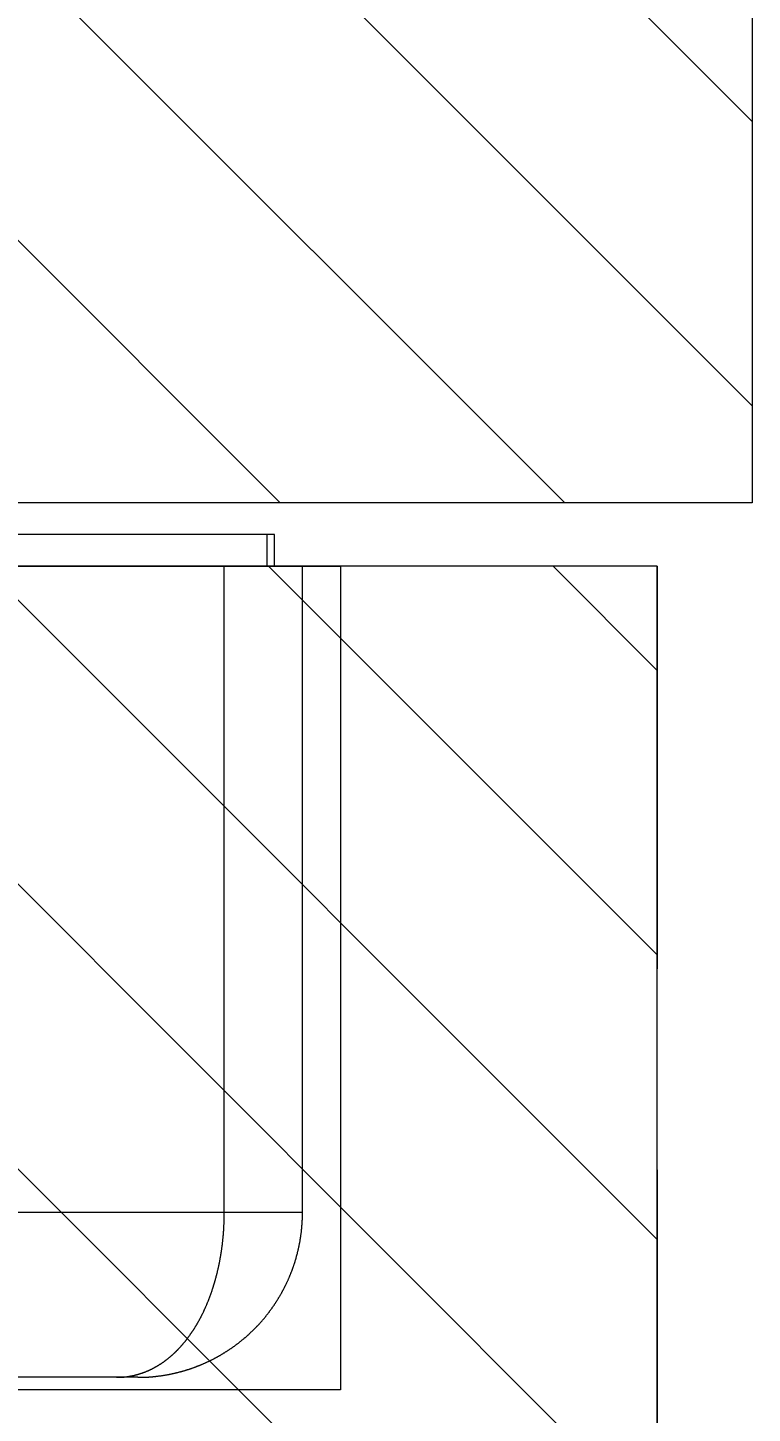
# Model space of a CAD drawing. Header units: millimetres. Extents: x 5622 to 8918, y 2044 to 6634.
# Drawn here: x 7433.91 to 7445.35, y 2897.48 to 2919.35 of the extents above; entities that cross this region are included whole.
import ezdxf

# ---------------------------------------------------------------- set-up
doc = ezdxf.new("R2010")
doc.units = ezdxf.units.MM
doc.linetypes.add('BEARBEITUNGEN', pattern=[0])
doc.linetypes.add('NASCOSTA', pattern=[9.525, 6.35, -3.175])
doc.layers.add('DS_ST_quote 1_50', color=7, linetype='Continuous')
for name, color, linetype, lineweight in [('F_ARREDI', 7, 'Continuous', 5), ('F_FERRAMENTA', 253, 'Continuous', 5), ('F_Guide', 1, 'Continuous', 9), ('F_MULTI laminato CERA', 124, 'Continuous', 5), ('F_MULTI laminato CERA_retino', 7, 'Continuous', 5), ('F_MULTI laminato OPACO_retino', 1, 'Continuous', 5), ('F_Proiezioni', 253, 'NASCOSTA', 9)]:
    doc.layers.add(name, color=color, linetype=linetype, lineweight=lineweight)
doc.styles.add('ARIAL', font='arial.ttf')
doc.dimstyles.new('ISO-100', dxfattribs={"dimtxt": 100, "dimasz": 5, "dimexe": 0.25, "dimexo": 6, "dimgap": 6, "dimtad": 1, "dimtxsty": 'ARIAL', "dimblk": 'ARCHTICK', "dimcen": 2.5, "dimdle": 15, "dimse1": 1, "dimse2": 1, "dimclrd": 256, "dimclre": 256, "dimclrt": 256, "dimadec": 0, "dimazin": 0, "dimtfac": 1, "dimtmove": 0, "dimatfit": 3, "dimldrblk": 'ARCHTICK', "dimfxl": 1, "dimlwd": -1, "dimlwe": -1, "dimarcsym": 0})

# ---------------------------------------------------------------- blocks, each defined once
blk = doc.blocks.new('CERNIERA_batttuta_pianta')
at = {"layer": 'F_FERRAMENTA'}
for p, q in [((813188.851, 528413.463), (813203.311, 528413.463)), ((813188.851, 528412.963), (813188.851, 528413.463)), ((813188.968, 528412.963), (813188.968, 528413.463)), ((813188.411, 528412.963), (813225.311, 528412.963)), ((813188.411, 528402.763), (813188.411, 528412.963)), ((813189.645, 528402.763), (813189.645, 528412.963)), ((813188.411, 528402.755), (813188.411, 528402.763)), ((813188.411, 528402.763), (813193.857, 528402.763)), ((813188.411, 528402.747), (813188.411, 528402.755)), ((813188.411, 528402.739), (813188.411, 528402.747)), ((813188.411, 528402.731), (813188.411, 528402.739)), ((813188.411, 528402.723), (813188.411, 528402.731)), ((813188.411, 528402.715), (813188.411, 528402.723)), ((813188.412, 528402.707), (813188.411, 528402.715)), ((813188.412, 528402.699), (813188.412, 528402.707)), ((813188.412, 528402.691), (813188.412, 528402.699)), ((813188.412, 528402.683), (813188.412, 528402.691)), ((813188.412, 528402.675), (813188.412, 528402.683)), ((813188.413, 528402.667), (813188.412, 528402.675)), ((813188.413, 528402.659), (813188.413, 528402.667)), ((813188.413, 528402.651), (813188.413, 528402.659)), ((813188.414, 528402.643), (813188.413, 528402.651)), ((813188.414, 528402.635), (813188.414, 528402.643)), ((813188.414, 528402.627), (813188.414, 528402.635)), ((813188.415, 528402.619), (813188.414, 528402.627)), ((813188.415, 528402.611), (813188.415, 528402.619)), ((813188.416, 528402.603), (813188.415, 528402.611)), ((813188.416, 528402.595), (813188.416, 528402.603)), ((813188.417, 528402.587), (813188.416, 528402.595)), ((813189.645, 528402.754), (813189.645, 528402.763)), ((813189.645, 528402.745), (813189.645, 528402.754)), ((813189.645, 528402.736), (813189.645, 528402.745)), ((813189.646, 528402.728), (813189.645, 528402.736)), ((813189.646, 528402.719), (813189.646, 528402.728)), ((813189.646, 528402.71), (813189.646, 528402.719)), ((813189.646, 528402.702), (813189.646, 528402.71)), ((813189.646, 528402.693), (813189.646, 528402.702)), ((813189.646, 528402.684), (813189.646, 528402.693)), ((813189.646, 528402.675), (813189.646, 528402.684)), ((813189.646, 528402.667), (813189.646, 528402.675)), ((813189.647, 528402.658), (813189.646, 528402.667)), ((813189.647, 528402.649), (813189.647, 528402.658)), ((813189.647, 528402.641), (813189.647, 528402.649)), ((813189.647, 528402.632), (813189.647, 528402.641)), ((813189.648, 528402.623), (813189.647, 528402.632)), ((813189.648, 528402.615), (813189.648, 528402.623)), ((813189.648, 528402.606), (813189.648, 528402.615)), ((813189.649, 528402.597), (813189.648, 528402.606)), ((813189.649, 528402.589), (813189.649, 528402.597)), ((813188.417, 528402.579), (813188.417, 528402.587)), ((813188.418, 528402.571), (813188.417, 528402.579)), ((813188.419, 528402.563), (813188.418, 528402.571)), ((813188.419, 528402.555), (813188.419, 528402.563)), ((813188.42, 528402.548), (813188.419, 528402.555)), ((813188.421, 528402.54), (813188.42, 528402.548)), ((813188.421, 528402.532), (813188.421, 528402.54)), ((813188.422, 528402.524), (813188.421, 528402.532)), ((813188.423, 528402.516), (813188.422, 528402.524)), ((813188.423, 528402.508), (813188.423, 528402.516)), ((813188.424, 528402.5), (813188.423, 528402.508)), ((813188.425, 528402.492), (813188.424, 528402.5)), ((813188.426, 528402.484), (813188.425, 528402.492)), ((813188.427, 528402.476), (813188.426, 528402.484)), ((813188.428, 528402.468), (813188.427, 528402.476)), ((813188.429, 528402.46), (813188.428, 528402.468)), ((813188.429, 528402.453), (813188.429, 528402.46)), ((813188.43, 528402.445), (813188.429, 528402.453)), ((813188.431, 528402.437), (813188.43, 528402.445)), ((813188.432, 528402.429), (813188.431, 528402.437)), ((813188.433, 528402.421), (813188.432, 528402.429)), ((813188.435, 528402.413), (813188.433, 528402.421)), ((813188.436, 528402.405), (813188.435, 528402.413)), ((813188.437, 528402.397), (813188.436, 528402.405)), ((813188.438, 528402.389), (813188.437, 528402.397)), ((813188.439, 528402.382), (813188.438, 528402.389)), ((813188.44, 528402.374), (813188.439, 528402.382)), ((813188.441, 528402.366), (813188.44, 528402.374)), ((813189.649, 528402.58), (813189.649, 528402.589)), ((813189.65, 528402.571), (813189.649, 528402.58)), ((813189.65, 528402.563), (813189.65, 528402.571)), ((813189.651, 528402.554), (813189.65, 528402.563)), ((813189.651, 528402.545), (813189.651, 528402.554)), ((813189.651, 528402.537), (813189.651, 528402.545)), ((813189.652, 528402.528), (813189.651, 528402.537)), ((813189.652, 528402.52), (813189.652, 528402.528)), ((813189.653, 528402.511), (813189.652, 528402.52)), ((813189.653, 528402.502), (813189.653, 528402.511)), ((813189.654, 528402.494), (813189.653, 528402.502)), ((813189.655, 528402.485), (813189.654, 528402.494)), ((813189.655, 528402.477), (813189.655, 528402.485)), ((813189.656, 528402.468), (813189.655, 528402.477)), ((813189.656, 528402.459), (813189.656, 528402.468)), ((813189.657, 528402.451), (813189.656, 528402.459)), ((813189.658, 528402.442), (813189.657, 528402.451)), ((813189.658, 528402.434), (813189.658, 528402.442)), ((813189.659, 528402.425), (813189.658, 528402.434)), ((813189.66, 528402.417), (813189.659, 528402.425)), ((813189.66, 528402.408), (813189.66, 528402.417)), ((813189.661, 528402.399), (813189.66, 528402.408)), ((813189.662, 528402.391), (813189.661, 528402.399)), ((813189.663, 528402.382), (813189.662, 528402.391)), ((813189.663, 528402.374), (813189.663, 528402.382)), ((813189.664, 528402.365), (813189.663, 528402.374)), ((813188.443, 528402.358), (813188.441, 528402.366)), ((813188.444, 528402.35), (813188.443, 528402.358)), ((813188.445, 528402.342), (813188.444, 528402.35)), ((813188.446, 528402.335), (813188.445, 528402.342)), ((813188.448, 528402.327), (813188.446, 528402.335)), ((813188.449, 528402.319), (813188.448, 528402.327)), ((813188.45, 528402.311), (813188.449, 528402.319)), ((813188.452, 528402.303), (813188.45, 528402.311)), ((813188.453, 528402.295), (813188.452, 528402.303)), ((813188.455, 528402.288), (813188.453, 528402.295)), ((813188.456, 528402.28), (813188.455, 528402.288)), ((813188.458, 528402.272), (813188.456, 528402.28)), ((813188.459, 528402.264), (813188.458, 528402.272)), ((813188.461, 528402.256), (813188.459, 528402.264)), ((813188.462, 528402.249), (813188.461, 528402.256)), ((813188.464, 528402.241), (813188.462, 528402.249)), ((813188.465, 528402.233), (813188.464, 528402.241)), ((813188.467, 528402.225), (813188.465, 528402.233)), ((813188.469, 528402.217), (813188.467, 528402.225)), ((813188.47, 528402.21), (813188.469, 528402.217)), ((813188.472, 528402.202), (813188.47, 528402.21)), ((813188.474, 528402.194), (813188.472, 528402.202)), ((813188.476, 528402.186), (813188.474, 528402.194)), ((813188.477, 528402.179), (813188.476, 528402.186)), ((813188.479, 528402.171), (813188.477, 528402.179)), ((813188.481, 528402.163), (813188.479, 528402.171)), ((813188.483, 528402.155), (813188.481, 528402.163)), ((813188.485, 528402.148), (813188.483, 528402.155)), ((813189.665, 528402.357), (813189.664, 528402.365)), ((813189.666, 528402.348), (813189.665, 528402.357)), ((813189.667, 528402.34), (813189.666, 528402.348)), ((813189.668, 528402.331), (813189.667, 528402.34)), ((813189.669, 528402.323), (813189.668, 528402.331)), ((813189.669, 528402.314), (813189.669, 528402.323)), ((813189.67, 528402.306), (813189.669, 528402.314)), ((813189.671, 528402.297), (813189.67, 528402.306)), ((813189.672, 528402.289), (813189.671, 528402.297)), ((813189.673, 528402.28), (813189.672, 528402.289)), ((813189.674, 528402.272), (813189.673, 528402.28)), ((813189.675, 528402.264), (813189.674, 528402.272)), ((813189.676, 528402.255), (813189.675, 528402.264)), ((813189.677, 528402.247), (813189.676, 528402.255)), ((813189.678, 528402.238), (813189.677, 528402.247)), ((813189.68, 528402.23), (813189.678, 528402.238)), ((813189.681, 528402.221), (813189.68, 528402.23)), ((813189.682, 528402.213), (813189.681, 528402.221)), ((813189.683, 528402.205), (813189.682, 528402.213)), ((813189.684, 528402.196), (813189.683, 528402.205)), ((813189.685, 528402.188), (813189.684, 528402.196)), ((813189.686, 528402.18), (813189.685, 528402.188)), ((813189.688, 528402.171), (813189.686, 528402.18)), ((813189.689, 528402.163), (813189.688, 528402.171)), ((813189.69, 528402.154), (813189.689, 528402.163)), ((813189.691, 528402.146), (813189.69, 528402.154)), ((813188.487, 528402.14), (813188.485, 528402.148)), ((813188.488, 528402.132), (813188.487, 528402.14)), ((813188.49, 528402.125), (813188.488, 528402.132)), ((813188.492, 528402.117), (813188.49, 528402.125)), ((813188.494, 528402.109), (813188.492, 528402.117)), ((813188.496, 528402.102), (813188.494, 528402.109)), ((813188.498, 528402.094), (813188.496, 528402.102)), ((813188.5, 528402.086), (813188.498, 528402.094)), ((813188.503, 528402.078), (813188.5, 528402.086)), ((813188.505, 528402.071), (813188.503, 528402.078)), ((813188.507, 528402.063), (813188.505, 528402.071)), ((813188.509, 528402.056), (813188.507, 528402.063)), ((813188.511, 528402.048), (813188.509, 528402.056)), ((813188.513, 528402.04), (813188.511, 528402.048)), ((813188.516, 528402.033), (813188.513, 528402.04)), ((813188.518, 528402.025), (813188.516, 528402.033)), ((813188.52, 528402.017), (813188.518, 528402.025)), ((813188.522, 528402.01), (813188.52, 528402.017)), ((813188.525, 528402.002), (813188.522, 528402.01)), ((813188.527, 528401.995), (813188.525, 528402.002)), ((813188.529, 528401.987), (813188.527, 528401.995)), ((813188.532, 528401.979), (813188.529, 528401.987)), ((813188.534, 528401.972), (813188.532, 528401.979)), ((813188.537, 528401.964), (813188.534, 528401.972)), ((813188.539, 528401.957), (813188.537, 528401.964)), ((813188.541, 528401.949), (813188.539, 528401.957)), ((813188.544, 528401.941), (813188.541, 528401.949)), ((813188.547, 528401.934), (813188.544, 528401.941)), ((813189.693, 528402.138), (813189.691, 528402.146)), ((813189.694, 528402.129), (813189.693, 528402.138)), ((813189.695, 528402.121), (813189.694, 528402.129)), ((813189.697, 528402.113), (813189.695, 528402.121)), ((813189.698, 528402.104), (813189.697, 528402.113)), ((813189.699, 528402.096), (813189.698, 528402.104)), ((813189.701, 528402.088), (813189.699, 528402.096)), ((813189.702, 528402.08), (813189.701, 528402.088)), ((813189.703, 528402.071), (813189.702, 528402.08)), ((813189.705, 528402.063), (813189.703, 528402.071)), ((813189.706, 528402.055), (813189.705, 528402.063)), ((813189.708, 528402.047), (813189.706, 528402.055)), ((813189.709, 528402.038), (813189.708, 528402.047)), ((813189.711, 528402.03), (813189.709, 528402.038)), ((813189.712, 528402.022), (813189.711, 528402.03)), ((813189.714, 528402.014), (813189.712, 528402.022)), ((813189.715, 528402.006), (813189.714, 528402.014)), ((813189.717, 528401.997), (813189.715, 528402.006)), ((813189.718, 528401.989), (813189.717, 528401.997)), ((813189.72, 528401.981), (813189.718, 528401.989)), ((813189.722, 528401.973), (813189.72, 528401.981)), ((813189.723, 528401.965), (813189.722, 528401.973)), ((813189.725, 528401.957), (813189.723, 528401.965)), ((813189.727, 528401.948), (813189.725, 528401.957)), ((813189.728, 528401.94), (813189.727, 528401.948)), ((813189.73, 528401.932), (813189.728, 528401.94)), ((813188.549, 528401.926), (813188.547, 528401.934)), ((813188.552, 528401.919), (813188.549, 528401.926)), ((813188.554, 528401.911), (813188.552, 528401.919)), ((813188.557, 528401.904), (813188.554, 528401.911)), ((813188.559, 528401.896), (813188.557, 528401.904)), ((813188.562, 528401.889), (813188.559, 528401.896)), ((813188.565, 528401.881), (813188.562, 528401.889)), ((813188.568, 528401.874), (813188.565, 528401.881)), ((813188.57, 528401.866), (813188.568, 528401.874)), ((813188.573, 528401.859), (813188.57, 528401.866)), ((813188.576, 528401.851), (813188.573, 528401.859)), ((813188.579, 528401.844), (813188.576, 528401.851)), ((813188.581, 528401.836), (813188.579, 528401.844)), ((813188.584, 528401.829), (813188.581, 528401.836)), ((813188.587, 528401.822), (813188.584, 528401.829)), ((813188.59, 528401.814), (813188.587, 528401.822)), ((813188.593, 528401.807), (813188.59, 528401.814)), ((813188.596, 528401.799), (813188.593, 528401.807)), ((813188.599, 528401.792), (813188.596, 528401.799)), ((813188.602, 528401.785), (813188.599, 528401.792)), ((813188.605, 528401.777), (813188.602, 528401.785)), ((813188.608, 528401.77), (813188.605, 528401.777)), ((813188.611, 528401.762), (813188.608, 528401.77)), ((813188.614, 528401.755), (813188.611, 528401.762)), ((813188.617, 528401.748), (813188.614, 528401.755)), ((813188.62, 528401.74), (813188.617, 528401.748)), ((813188.623, 528401.733), (813188.62, 528401.74)), ((813188.627, 528401.726), (813188.623, 528401.733)), ((813188.63, 528401.718), (813188.627, 528401.726)), ((813188.633, 528401.711), (813188.63, 528401.718)), ((813189.732, 528401.924), (813189.73, 528401.932)), ((813189.733, 528401.916), (813189.732, 528401.924)), ((813189.735, 528401.908), (813189.733, 528401.916)), ((813189.737, 528401.9), (813189.735, 528401.908)), ((813189.739, 528401.892), (813189.737, 528401.9)), ((813189.74, 528401.884), (813189.739, 528401.892)), ((813189.742, 528401.876), (813189.74, 528401.884)), ((813189.744, 528401.868), (813189.742, 528401.876)), ((813189.746, 528401.86), (813189.744, 528401.868)), ((813189.748, 528401.852), (813189.746, 528401.86)), ((813189.75, 528401.844), (813189.748, 528401.852)), ((813189.751, 528401.836), (813189.75, 528401.844)), ((813189.753, 528401.828), (813189.751, 528401.836)), ((813189.755, 528401.82), (813189.753, 528401.828)), ((813189.757, 528401.812), (813189.755, 528401.82)), ((813189.759, 528401.804), (813189.757, 528401.812)), ((813189.761, 528401.796), (813189.759, 528401.804)), ((813189.763, 528401.788), (813189.761, 528401.796)), ((813189.765, 528401.78), (813189.763, 528401.788)), ((813189.767, 528401.773), (813189.765, 528401.78)), ((813189.769, 528401.765), (813189.767, 528401.773)), ((813189.771, 528401.757), (813189.769, 528401.765)), ((813189.773, 528401.749), (813189.771, 528401.757)), ((813189.775, 528401.741), (813189.773, 528401.749)), ((813189.777, 528401.734), (813189.775, 528401.741)), ((813189.779, 528401.726), (813189.777, 528401.734)), ((813189.782, 528401.718), (813189.779, 528401.726)), ((813189.784, 528401.71), (813189.782, 528401.718)), ((813188.636, 528401.704), (813188.633, 528401.711)), ((813188.639, 528401.697), (813188.636, 528401.704)), ((813188.643, 528401.689), (813188.639, 528401.697)), ((813188.646, 528401.682), (813188.643, 528401.689)), ((813188.649, 528401.675), (813188.646, 528401.682)), ((813188.653, 528401.668), (813188.649, 528401.675)), ((813188.656, 528401.66), (813188.653, 528401.668)), ((813188.659, 528401.653), (813188.656, 528401.66)), ((813188.663, 528401.646), (813188.659, 528401.653)), ((813188.666, 528401.639), (813188.663, 528401.646)), ((813188.67, 528401.632), (813188.666, 528401.639)), ((813188.673, 528401.625), (813188.67, 528401.632)), ((813188.677, 528401.617), (813188.673, 528401.625)), ((813188.68, 528401.61), (813188.677, 528401.617)), ((813188.684, 528401.603), (813188.68, 528401.61)), ((813188.687, 528401.596), (813188.684, 528401.603)), ((813188.691, 528401.589), (813188.687, 528401.596)), ((813188.694, 528401.582), (813188.691, 528401.589)), ((813188.698, 528401.575), (813188.694, 528401.582)), ((813188.702, 528401.568), (813188.698, 528401.575)), ((813188.705, 528401.561), (813188.702, 528401.568)), ((813188.709, 528401.554), (813188.705, 528401.561)), ((813188.713, 528401.547), (813188.709, 528401.554)), ((813188.717, 528401.54), (813188.713, 528401.547)), ((813188.72, 528401.533), (813188.717, 528401.54)), ((813188.724, 528401.526), (813188.72, 528401.533)), ((813188.728, 528401.519), (813188.724, 528401.526)), ((813188.732, 528401.512), (813188.728, 528401.519)), ((813188.735, 528401.505), (813188.732, 528401.512)), ((813188.739, 528401.498), (813188.735, 528401.505)), ((813189.786, 528401.703), (813189.784, 528401.71)), ((813189.788, 528401.695), (813189.786, 528401.703)), ((813189.79, 528401.687), (813189.788, 528401.695)), ((813189.792, 528401.68), (813189.79, 528401.687)), ((813189.795, 528401.672), (813189.792, 528401.68)), ((813189.797, 528401.665), (813189.795, 528401.672)), ((813189.799, 528401.657), (813189.797, 528401.665)), ((813189.801, 528401.649), (813189.799, 528401.657)), ((813189.803, 528401.642), (813189.801, 528401.649)), ((813189.806, 528401.634), (813189.803, 528401.642)), ((813189.808, 528401.627), (813189.806, 528401.634)), ((813189.81, 528401.619), (813189.808, 528401.627)), ((813189.813, 528401.612), (813189.81, 528401.619)), ((813189.815, 528401.604), (813189.813, 528401.612)), ((813189.817, 528401.597), (813189.815, 528401.604)), ((813189.82, 528401.589), (813189.817, 528401.597)), ((813189.822, 528401.582), (813189.82, 528401.589)), ((813189.824, 528401.574), (813189.822, 528401.582)), ((813189.827, 528401.567), (813189.824, 528401.574)), ((813189.829, 528401.559), (813189.827, 528401.567)), ((813189.832, 528401.552), (813189.829, 528401.559)), ((813189.834, 528401.545), (813189.832, 528401.552)), ((813189.837, 528401.537), (813189.834, 528401.545)), ((813189.839, 528401.53), (813189.837, 528401.537)), ((813189.841, 528401.523), (813189.839, 528401.53)), ((813189.844, 528401.515), (813189.841, 528401.523)), ((813189.846, 528401.508), (813189.844, 528401.515)), ((813189.849, 528401.501), (813189.846, 528401.508)), ((813189.852, 528401.493), (813189.849, 528401.501)), ((813188.743, 528401.491), (813188.739, 528401.498)), ((813188.747, 528401.484), (813188.743, 528401.491)), ((813188.751, 528401.477), (813188.747, 528401.484)), ((813188.755, 528401.47), (813188.751, 528401.477)), ((813188.759, 528401.463), (813188.755, 528401.47)), ((813188.763, 528401.456), (813188.759, 528401.463)), ((813188.767, 528401.45), (813188.763, 528401.456)), ((813188.771, 528401.443), (813188.767, 528401.45)), ((813188.775, 528401.436), (813188.771, 528401.443)), ((813188.779, 528401.429), (813188.775, 528401.436)), ((813188.783, 528401.422), (813188.779, 528401.429)), ((813188.787, 528401.415), (813188.783, 528401.422)), ((813188.791, 528401.409), (813188.787, 528401.415)), ((813188.795, 528401.402), (813188.791, 528401.409)), ((813188.8, 528401.395), (813188.795, 528401.402)), ((813188.804, 528401.388), (813188.8, 528401.395)), ((813188.808, 528401.382), (813188.804, 528401.388)), ((813188.812, 528401.375), (813188.808, 528401.382)), ((813188.816, 528401.368), (813188.812, 528401.375)), ((813188.821, 528401.362), (813188.816, 528401.368)), ((813188.825, 528401.355), (813188.821, 528401.362)), ((813188.829, 528401.348), (813188.825, 528401.355)), ((813188.834, 528401.342), (813188.829, 528401.348)), ((813188.838, 528401.335), (813188.834, 528401.342)), ((813188.842, 528401.328), (813188.838, 528401.335)), ((813188.847, 528401.322), (813188.842, 528401.328)), ((813188.851, 528401.315), (813188.847, 528401.322)), ((813188.855, 528401.309), (813188.851, 528401.315)), ((813188.86, 528401.302), (813188.855, 528401.309)), ((813188.864, 528401.295), (813188.86, 528401.302)), ((813188.869, 528401.289), (813188.864, 528401.295)), ((813188.873, 528401.282), (813188.869, 528401.289)), ((813188.878, 528401.276), (813188.873, 528401.282)), ((813189.854, 528401.486), (813189.852, 528401.493)), ((813189.857, 528401.479), (813189.854, 528401.486)), ((813189.859, 528401.472), (813189.857, 528401.479)), ((813189.862, 528401.465), (813189.859, 528401.472)), ((813189.864, 528401.457), (813189.862, 528401.465)), ((813189.867, 528401.45), (813189.864, 528401.457)), ((813189.87, 528401.443), (813189.867, 528401.45)), ((813189.872, 528401.436), (813189.87, 528401.443)), ((813189.875, 528401.429), (813189.872, 528401.436)), ((813189.878, 528401.422), (813189.875, 528401.429)), ((813189.88, 528401.415), (813189.878, 528401.422)), ((813189.883, 528401.408), (813189.88, 528401.415)), ((813189.886, 528401.401), (813189.883, 528401.408)), ((813189.888, 528401.394), (813189.886, 528401.401)), ((813189.891, 528401.387), (813189.888, 528401.394)), ((813189.894, 528401.38), (813189.891, 528401.387)), ((813189.897, 528401.373), (813189.894, 528401.38)), ((813189.9, 528401.366), (813189.897, 528401.373)), ((813189.902, 528401.359), (813189.9, 528401.366)), ((813189.905, 528401.352), (813189.902, 528401.359)), ((813189.908, 528401.345), (813189.905, 528401.352)), ((813189.911, 528401.338), (813189.908, 528401.345)), ((813189.914, 528401.331), (813189.911, 528401.338)), ((813189.917, 528401.324), (813189.914, 528401.331)), ((813189.919, 528401.317), (813189.917, 528401.324)), ((813189.922, 528401.311), (813189.919, 528401.317)), ((813189.925, 528401.304), (813189.922, 528401.311)), ((813189.928, 528401.297), (813189.925, 528401.304)), ((813189.931, 528401.29), (813189.928, 528401.297)), ((813189.934, 528401.283), (813189.931, 528401.29)), ((813189.937, 528401.277), (813189.934, 528401.283)), ((813188.882, 528401.269), (813188.878, 528401.276)), ((813188.887, 528401.263), (813188.882, 528401.269)), ((813188.892, 528401.256), (813188.887, 528401.263)), ((813188.896, 528401.25), (813188.892, 528401.256)), ((813188.901, 528401.244), (813188.896, 528401.25)), ((813188.905, 528401.237), (813188.901, 528401.244)), ((813188.91, 528401.231), (813188.905, 528401.237)), ((813188.915, 528401.224), (813188.91, 528401.231)), ((813188.92, 528401.218), (813188.915, 528401.224)), ((813188.924, 528401.212), (813188.92, 528401.218)), ((813188.929, 528401.205), (813188.924, 528401.212)), ((813188.934, 528401.199), (813188.929, 528401.205)), ((813188.939, 528401.193), (813188.934, 528401.199)), ((813188.943, 528401.186), (813188.939, 528401.193)), ((813188.948, 528401.18), (813188.943, 528401.186)), ((813188.953, 528401.174), (813188.948, 528401.18)), ((813188.958, 528401.167), (813188.953, 528401.174)), ((813188.963, 528401.161), (813188.958, 528401.167)), ((813188.968, 528401.155), (813188.963, 528401.161)), ((813188.972, 528401.149), (813188.968, 528401.155)), ((813188.977, 528401.142), (813188.972, 528401.149)), ((813188.982, 528401.136), (813188.977, 528401.142)), ((813188.987, 528401.13), (813188.982, 528401.136)), ((813188.992, 528401.124), (813188.987, 528401.13)), ((813188.997, 528401.118), (813188.992, 528401.124)), ((813189.002, 528401.112), (813188.997, 528401.118)), ((813189.007, 528401.105), (813189.002, 528401.112)), ((813189.012, 528401.099), (813189.007, 528401.105)), ((813189.018, 528401.093), (813189.012, 528401.099)), ((813189.023, 528401.087), (813189.018, 528401.093)), ((813189.028, 528401.081), (813189.023, 528401.087)), ((813189.033, 528401.075), (813189.028, 528401.081)), ((813189.038, 528401.069), (813189.033, 528401.075)), ((813189.043, 528401.063), (813189.038, 528401.069)), ((813189.048, 528401.057), (813189.043, 528401.063)), ((813189.94, 528401.27), (813189.937, 528401.277)), ((813189.943, 528401.263), (813189.94, 528401.27)), ((813189.946, 528401.257), (813189.943, 528401.263)), ((813189.949, 528401.25), (813189.946, 528401.257)), ((813189.952, 528401.243), (813189.949, 528401.25)), ((813189.955, 528401.237), (813189.952, 528401.243)), ((813189.958, 528401.23), (813189.955, 528401.237)), ((813189.961, 528401.223), (813189.958, 528401.23)), ((813189.964, 528401.217), (813189.961, 528401.223)), ((813189.967, 528401.21), (813189.964, 528401.217)), ((813189.97, 528401.204), (813189.967, 528401.21)), ((813189.973, 528401.197), (813189.97, 528401.204)), ((813189.976, 528401.191), (813189.973, 528401.197)), ((813189.98, 528401.184), (813189.976, 528401.191)), ((813189.983, 528401.178), (813189.98, 528401.184)), ((813189.986, 528401.171), (813189.983, 528401.178)), ((813189.989, 528401.165), (813189.986, 528401.171)), ((813189.992, 528401.158), (813189.989, 528401.165)), ((813189.995, 528401.152), (813189.992, 528401.158)), ((813189.999, 528401.146), (813189.995, 528401.152)), ((813190.002, 528401.139), (813189.999, 528401.146)), ((813190.005, 528401.133), (813190.002, 528401.139)), ((813190.008, 528401.127), (813190.005, 528401.133)), ((813190.011, 528401.12), (813190.008, 528401.127)), ((813190.015, 528401.114), (813190.011, 528401.12)), ((813190.018, 528401.108), (813190.015, 528401.114)), ((813190.021, 528401.102), (813190.018, 528401.108)), ((813190.025, 528401.095), (813190.021, 528401.102)), ((813190.028, 528401.089), (813190.025, 528401.095)), ((813190.031, 528401.083), (813190.028, 528401.089)), ((813190.034, 528401.077), (813190.031, 528401.083)), ((813190.038, 528401.071), (813190.034, 528401.077)), ((813190.041, 528401.064), (813190.038, 528401.071)), ((813190.044, 528401.058), (813190.041, 528401.064)), ((813189.054, 528401.051), (813189.048, 528401.057)), ((813189.059, 528401.045), (813189.054, 528401.051)), ((813189.064, 528401.039), (813189.059, 528401.045)), ((813189.069, 528401.033), (813189.064, 528401.039)), ((813189.075, 528401.027), (813189.069, 528401.033)), ((813189.08, 528401.021), (813189.075, 528401.027)), ((813189.085, 528401.015), (813189.08, 528401.021)), ((813189.091, 528401.01), (813189.085, 528401.015)), ((813189.096, 528401.004), (813189.091, 528401.01)), ((813189.101, 528400.998), (813189.096, 528401.004)), ((813189.107, 528400.992), (813189.101, 528400.998)), ((813189.112, 528400.986), (813189.107, 528400.992)), ((813189.118, 528400.98), (813189.112, 528400.986)), ((813189.123, 528400.975), (813189.118, 528400.98)), ((813189.129, 528400.969), (813189.123, 528400.975)), ((813189.134, 528400.963), (813189.129, 528400.969)), ((813189.14, 528400.957), (813189.134, 528400.963)), ((813189.145, 528400.952), (813189.14, 528400.957)), ((813189.151, 528400.946), (813189.145, 528400.952)), ((813189.156, 528400.94), (813189.151, 528400.946)), ((813189.162, 528400.935), (813189.156, 528400.94)), ((813189.167, 528400.929), (813189.162, 528400.935)), ((813189.173, 528400.923), (813189.167, 528400.929)), ((813189.179, 528400.918), (813189.173, 528400.923)), ((813189.184, 528400.912), (813189.179, 528400.918)), ((813189.19, 528400.907), (813189.184, 528400.912)), ((813189.196, 528400.901), (813189.19, 528400.907)), ((813189.201, 528400.896), (813189.196, 528400.901)), ((813189.207, 528400.89), (813189.201, 528400.896)), ((813189.213, 528400.885), (813189.207, 528400.89)), ((813189.219, 528400.879), (813189.213, 528400.885)), ((813189.224, 528400.874), (813189.219, 528400.879)), ((813189.23, 528400.868), (813189.224, 528400.874)), ((813189.236, 528400.863), (813189.23, 528400.868)), ((813189.242, 528400.857), (813189.236, 528400.863)), ((813189.248, 528400.852), (813189.242, 528400.857)), ((813189.253, 528400.847), (813189.248, 528400.852)), ((813189.259, 528400.841), (813189.253, 528400.847)), ((813190.048, 528401.052), (813190.044, 528401.058)), ((813190.051, 528401.046), (813190.048, 528401.052)), ((813190.055, 528401.04), (813190.051, 528401.046)), ((813190.058, 528401.034), (813190.055, 528401.04)), ((813190.061, 528401.028), (813190.058, 528401.034)), ((813190.065, 528401.022), (813190.061, 528401.028)), ((813190.068, 528401.016), (813190.065, 528401.022)), ((813190.072, 528401.01), (813190.068, 528401.016)), ((813190.075, 528401.004), (813190.072, 528401.01)), ((813190.079, 528400.999), (813190.075, 528401.004)), ((813190.082, 528400.993), (813190.079, 528400.999)), ((813190.086, 528400.987), (813190.082, 528400.993)), ((813190.089, 528400.981), (813190.086, 528400.987)), ((813190.093, 528400.975), (813190.089, 528400.981)), ((813190.096, 528400.969), (813190.093, 528400.975)), ((813190.1, 528400.964), (813190.096, 528400.969)), ((813190.103, 528400.958), (813190.1, 528400.964)), ((813190.107, 528400.952), (813190.103, 528400.958)), ((813190.11, 528400.946), (813190.107, 528400.952)), ((813190.114, 528400.941), (813190.11, 528400.946)), ((813190.117, 528400.935), (813190.114, 528400.941)), ((813190.121, 528400.929), (813190.117, 528400.935)), ((813190.124, 528400.924), (813190.121, 528400.929)), ((813190.128, 528400.918), (813190.124, 528400.924)), ((813190.132, 528400.912), (813190.128, 528400.918)), ((813190.135, 528400.907), (813190.132, 528400.912)), ((813190.139, 528400.901), (813190.135, 528400.907)), ((813190.143, 528400.896), (813190.139, 528400.901)), ((813190.146, 528400.89), (813190.143, 528400.896)), ((813190.15, 528400.885), (813190.146, 528400.89)), ((813190.154, 528400.879), (813190.15, 528400.885)), ((813190.157, 528400.874), (813190.154, 528400.879)), ((813190.161, 528400.868), (813190.157, 528400.874)), ((813190.165, 528400.863), (813190.161, 528400.868)), ((813190.168, 528400.858), (813190.165, 528400.863)), ((813190.172, 528400.852), (813190.168, 528400.858)), ((813190.176, 528400.847), (813190.172, 528400.852)), ((813190.179, 528400.842), (813190.176, 528400.847)), ((813189.265, 528400.836), (813189.259, 528400.841)), ((813189.271, 528400.831), (813189.265, 528400.836)), ((813189.277, 528400.825), (813189.271, 528400.831)), ((813189.283, 528400.82), (813189.277, 528400.825)), ((813189.289, 528400.815), (813189.283, 528400.82)), ((813189.295, 528400.809), (813189.289, 528400.815)), ((813189.301, 528400.804), (813189.295, 528400.809)), ((813189.307, 528400.799), (813189.301, 528400.804)), ((813189.313, 528400.794), (813189.307, 528400.799)), ((813189.319, 528400.789), (813189.313, 528400.794)), ((813189.325, 528400.784), (813189.319, 528400.789)), ((813189.331, 528400.778), (813189.325, 528400.784)), ((813189.337, 528400.773), (813189.331, 528400.778)), ((813189.343, 528400.768), (813189.337, 528400.773)), ((813189.349, 528400.763), (813189.343, 528400.768)), ((813189.355, 528400.758), (813189.349, 528400.763)), ((813189.361, 528400.753), (813189.355, 528400.758)), ((813189.367, 528400.748), (813189.361, 528400.753)), ((813189.373, 528400.743), (813189.367, 528400.748)), ((813189.379, 528400.738), (813189.373, 528400.743)), ((813189.386, 528400.733), (813189.379, 528400.738)), ((813189.392, 528400.728), (813189.386, 528400.733)), ((813189.398, 528400.723), (813189.392, 528400.728)), ((813189.404, 528400.718), (813189.398, 528400.723)), ((813189.41, 528400.714), (813189.404, 528400.718)), ((813189.417, 528400.709), (813189.41, 528400.714)), ((813189.423, 528400.704), (813189.417, 528400.709)), ((813189.429, 528400.699), (813189.423, 528400.704)), ((813189.436, 528400.694), (813189.429, 528400.699)), ((813189.442, 528400.689), (813189.436, 528400.694)), ((813189.448, 528400.685), (813189.442, 528400.689)), ((813189.454, 528400.68), (813189.448, 528400.685)), ((813189.461, 528400.675), (813189.454, 528400.68)), ((813189.467, 528400.67), (813189.461, 528400.675)), ((813189.474, 528400.666), (813189.467, 528400.67)), ((813189.48, 528400.661), (813189.474, 528400.666)), ((813189.486, 528400.657), (813189.48, 528400.661)), ((813189.493, 528400.652), (813189.486, 528400.657)), ((813189.499, 528400.647), (813189.493, 528400.652)), ((813189.506, 528400.643), (813189.499, 528400.647)), ((813189.512, 528400.638), (813189.506, 528400.643)), ((813189.518, 528400.634), (813189.512, 528400.638)), ((813189.525, 528400.629), (813189.518, 528400.634)), ((813189.531, 528400.625), (813189.525, 528400.629)), ((813189.538, 528400.62), (813189.531, 528400.625)), ((813190.183, 528400.836), (813190.179, 528400.842)), ((813190.187, 528400.831), (813190.183, 528400.836)), ((813190.191, 528400.826), (813190.187, 528400.831)), ((813190.194, 528400.821), (813190.191, 528400.826)), ((813190.198, 528400.815), (813190.194, 528400.821)), ((813190.202, 528400.81), (813190.198, 528400.815)), ((813190.206, 528400.805), (813190.202, 528400.81)), ((813190.21, 528400.8), (813190.206, 528400.805)), ((813190.213, 528400.795), (813190.21, 528400.8)), ((813190.217, 528400.79), (813190.213, 528400.795)), ((813190.221, 528400.784), (813190.217, 528400.79)), ((813190.225, 528400.779), (813190.221, 528400.784)), ((813190.229, 528400.774), (813190.225, 528400.779)), ((813190.233, 528400.769), (813190.229, 528400.774)), ((813190.236, 528400.764), (813190.233, 528400.769)), ((813190.24, 528400.759), (813190.236, 528400.764)), ((813190.244, 528400.754), (813190.24, 528400.759)), ((813190.248, 528400.749), (813190.244, 528400.754)), ((813190.252, 528400.744), (813190.248, 528400.749)), ((813190.256, 528400.739), (813190.252, 528400.744)), ((813190.26, 528400.735), (813190.256, 528400.739)), ((813190.264, 528400.73), (813190.26, 528400.735)), ((813190.268, 528400.725), (813190.264, 528400.73)), ((813190.272, 528400.72), (813190.268, 528400.725)), ((813190.276, 528400.715), (813190.272, 528400.72)), ((813190.28, 528400.71), (813190.276, 528400.715)), ((813190.284, 528400.706), (813190.28, 528400.71)), ((813190.288, 528400.701), (813190.284, 528400.706)), ((813190.292, 528400.696), (813190.288, 528400.701)), ((813190.296, 528400.691), (813190.292, 528400.696)), ((813190.3, 528400.687), (813190.296, 528400.691)), ((813190.304, 528400.682), (813190.3, 528400.687)), ((813190.308, 528400.677), (813190.304, 528400.682)), ((813190.312, 528400.673), (813190.308, 528400.677)), ((813190.316, 528400.668), (813190.312, 528400.673)), ((813190.32, 528400.664), (813190.316, 528400.668)), ((813190.324, 528400.659), (813190.32, 528400.664)), ((813190.328, 528400.654), (813190.324, 528400.659)), ((813190.332, 528400.65), (813190.328, 528400.654)), ((813190.336, 528400.645), (813190.332, 528400.65)), ((813190.34, 528400.641), (813190.336, 528400.645)), ((813190.344, 528400.637), (813190.34, 528400.641)), ((813190.348, 528400.632), (813190.344, 528400.637)), ((813190.352, 528400.628), (813190.348, 528400.632)), ((813190.356, 528400.623), (813190.352, 528400.628)), ((813189.544, 528400.616), (813189.538, 528400.62)), ((813189.551, 528400.611), (813189.544, 528400.616)), ((813189.558, 528400.607), (813189.551, 528400.611)), ((813189.564, 528400.602), (813189.558, 528400.607)), ((813189.571, 528400.598), (813189.564, 528400.602)), ((813189.577, 528400.594), (813189.571, 528400.598)), ((813189.584, 528400.589), (813189.577, 528400.594)), ((813189.59, 528400.585), (813189.584, 528400.589)), ((813189.597, 528400.581), (813189.59, 528400.585)), ((813189.604, 528400.576), (813189.597, 528400.581)), ((813189.61, 528400.572), (813189.604, 528400.576)), ((813189.617, 528400.568), (813189.61, 528400.572)), ((813189.624, 528400.564), (813189.617, 528400.568)), ((813189.63, 528400.559), (813189.624, 528400.564)), ((813189.637, 528400.555), (813189.63, 528400.559)), ((813189.644, 528400.551), (813189.637, 528400.555)), ((813189.651, 528400.547), (813189.644, 528400.551)), ((813189.657, 528400.543), (813189.651, 528400.547)), ((813189.664, 528400.539), (813189.657, 528400.543)), ((813189.671, 528400.535), (813189.664, 528400.539)), ((813189.678, 528400.53), (813189.671, 528400.535)), ((813189.684, 528400.526), (813189.678, 528400.53)), ((813189.691, 528400.522), (813189.684, 528400.526)), ((813189.698, 528400.518), (813189.691, 528400.522)), ((813189.705, 528400.514), (813189.698, 528400.518)), ((813189.712, 528400.51), (813189.705, 528400.514)), ((813189.719, 528400.507), (813189.712, 528400.51)), ((813189.725, 528400.503), (813189.719, 528400.507)), ((813189.732, 528400.499), (813189.725, 528400.503)), ((813189.739, 528400.495), (813189.732, 528400.499)), ((813189.746, 528400.491), (813189.739, 528400.495)), ((813189.753, 528400.487), (813189.746, 528400.491)), ((813189.76, 528400.483), (813189.753, 528400.487)), ((813189.767, 528400.48), (813189.76, 528400.483)), ((813189.774, 528400.476), (813189.767, 528400.48)), ((813189.781, 528400.472), (813189.774, 528400.476)), ((813189.788, 528400.468), (813189.781, 528400.472)), ((813189.795, 528400.465), (813189.788, 528400.468)), ((813189.802, 528400.461), (813189.795, 528400.465)), ((813189.809, 528400.457), (813189.802, 528400.461)), ((813189.816, 528400.454), (813189.809, 528400.457)), ((813189.823, 528400.45), (813189.816, 528400.454)), ((813189.83, 528400.446), (813189.823, 528400.45)), ((813189.837, 528400.443), (813189.83, 528400.446)), ((813189.844, 528400.439), (813189.837, 528400.443)), ((813189.851, 528400.436), (813189.844, 528400.439)), ((813189.858, 528400.432), (813189.851, 528400.436)), ((813189.865, 528400.429), (813189.858, 528400.432)), ((813189.872, 528400.425), (813189.865, 528400.429)), ((813189.879, 528400.422), (813189.872, 528400.425)), ((813189.886, 528400.418), (813189.879, 528400.422)), ((813189.894, 528400.415), (813189.886, 528400.418)), ((813189.901, 528400.411), (813189.894, 528400.415)), ((813189.908, 528400.408), (813189.901, 528400.411)), ((813189.915, 528400.405), (813189.908, 528400.408)), ((813190.361, 528400.619), (813190.356, 528400.623)), ((813190.365, 528400.615), (813190.361, 528400.619)), ((813190.369, 528400.61), (813190.365, 528400.615)), ((813190.373, 528400.606), (813190.369, 528400.61)), ((813190.377, 528400.602), (813190.373, 528400.606)), ((813190.381, 528400.597), (813190.377, 528400.602)), ((813190.385, 528400.593), (813190.381, 528400.597)), ((813190.39, 528400.589), (813190.385, 528400.593)), ((813190.394, 528400.585), (813190.39, 528400.589)), ((813190.398, 528400.58), (813190.394, 528400.585)), ((813190.402, 528400.576), (813190.398, 528400.58)), ((813190.406, 528400.572), (813190.402, 528400.576)), ((813190.411, 528400.568), (813190.406, 528400.572)), ((813190.415, 528400.564), (813190.411, 528400.568)), ((813190.419, 528400.56), (813190.415, 528400.564)), ((813190.423, 528400.556), (813190.419, 528400.56)), ((813190.428, 528400.552), (813190.423, 528400.556)), ((813190.432, 528400.548), (813190.428, 528400.552)), ((813190.436, 528400.544), (813190.432, 528400.548)), ((813190.44, 528400.54), (813190.436, 528400.544)), ((813190.445, 528400.536), (813190.44, 528400.54)), ((813190.449, 528400.532), (813190.445, 528400.536)), ((813190.453, 528400.528), (813190.449, 528400.532)), ((813190.457, 528400.524), (813190.453, 528400.528)), ((813190.462, 528400.52), (813190.457, 528400.524)), ((813190.466, 528400.516), (813190.462, 528400.52)), ((813190.47, 528400.512), (813190.466, 528400.516)), ((813190.475, 528400.509), (813190.47, 528400.512)), ((813190.479, 528400.505), (813190.475, 528400.509)), ((813190.483, 528400.501), (813190.479, 528400.505)), ((813190.488, 528400.497), (813190.483, 528400.501)), ((813190.492, 528400.494), (813190.488, 528400.497)), ((813190.496, 528400.49), (813190.492, 528400.494)), ((813190.501, 528400.486), (813190.496, 528400.49)), ((813190.505, 528400.483), (813190.501, 528400.486)), ((813190.51, 528400.479), (813190.505, 528400.483)), ((813190.514, 528400.475), (813190.51, 528400.479)), ((813190.518, 528400.472), (813190.514, 528400.475)), ((813190.523, 528400.468), (813190.518, 528400.472)), ((813190.527, 528400.465), (813190.523, 528400.468)), ((813190.531, 528400.461), (813190.527, 528400.465)), ((813190.536, 528400.457), (813190.531, 528400.461)), ((813190.54, 528400.454), (813190.536, 528400.457)), ((813190.545, 528400.45), (813190.54, 528400.454)), ((813190.549, 528400.447), (813190.545, 528400.45)), ((813190.554, 528400.444), (813190.549, 528400.447)), ((813190.558, 528400.44), (813190.554, 528400.444)), ((813190.562, 528400.437), (813190.558, 528400.44)), ((813190.567, 528400.433), (813190.562, 528400.437)), ((813190.571, 528400.43), (813190.567, 528400.433)), ((813190.576, 528400.427), (813190.571, 528400.43)), ((813190.58, 528400.423), (813190.576, 528400.427)), ((813190.585, 528400.42), (813190.58, 528400.423)), ((813190.589, 528400.417), (813190.585, 528400.42)), ((813190.594, 528400.414), (813190.589, 528400.417)), ((813190.598, 528400.41), (813190.594, 528400.414)), ((813190.603, 528400.407), (813190.598, 528400.41)), ((813190.607, 528400.404), (813190.603, 528400.407)), ((813189.922, 528400.401), (813189.915, 528400.405)), ((813189.93, 528400.398), (813189.922, 528400.401)), ((813189.937, 528400.395), (813189.93, 528400.398)), ((813189.944, 528400.392), (813189.937, 528400.395)), ((813189.951, 528400.388), (813189.944, 528400.392)), ((813189.958, 528400.385), (813189.951, 528400.388)), ((813189.966, 528400.382), (813189.958, 528400.385)), ((813189.973, 528400.379), (813189.966, 528400.382)), ((813189.98, 528400.376), (813189.973, 528400.379)), ((813189.987, 528400.372), (813189.98, 528400.376)), ((813189.995, 528400.369), (813189.987, 528400.372)), ((813190.002, 528400.366), (813189.995, 528400.369)), ((813190.009, 528400.363), (813190.002, 528400.366)), ((813190.017, 528400.36), (813190.009, 528400.363)), ((813190.024, 528400.357), (813190.017, 528400.36)), ((813190.031, 528400.354), (813190.024, 528400.357)), ((813190.039, 528400.351), (813190.031, 528400.354)), ((813190.046, 528400.348), (813190.039, 528400.351)), ((813190.053, 528400.345), (813190.046, 528400.348)), ((813190.061, 528400.342), (813190.053, 528400.345)), ((813190.068, 528400.34), (813190.061, 528400.342)), ((813190.076, 528400.337), (813190.068, 528400.34)), ((813190.083, 528400.334), (813190.076, 528400.337)), ((813190.09, 528400.331), (813190.083, 528400.334)), ((813190.098, 528400.328), (813190.09, 528400.331)), ((813190.105, 528400.325), (813190.098, 528400.328)), ((813190.113, 528400.323), (813190.105, 528400.325)), ((813190.12, 528400.32), (813190.113, 528400.323)), ((813190.127, 528400.317), (813190.12, 528400.32)), ((813190.135, 528400.315), (813190.127, 528400.317)), ((813190.142, 528400.312), (813190.135, 528400.315)), ((813190.15, 528400.309), (813190.142, 528400.312)), ((813190.157, 528400.307), (813190.15, 528400.309)), ((813190.165, 528400.304), (813190.157, 528400.307)), ((813190.172, 528400.302), (813190.165, 528400.304)), ((813190.18, 528400.299), (813190.172, 528400.302)), ((813190.187, 528400.296), (813190.18, 528400.299)), ((813190.195, 528400.294), (813190.187, 528400.296)), ((813190.202, 528400.292), (813190.195, 528400.294)), ((813190.21, 528400.289), (813190.202, 528400.292)), ((813190.217, 528400.287), (813190.21, 528400.289)), ((813190.225, 528400.284), (813190.217, 528400.287)), ((813190.232, 528400.282), (813190.225, 528400.284)), ((813190.24, 528400.279), (813190.232, 528400.282)), ((813190.247, 528400.277), (813190.24, 528400.279)), ((813190.255, 528400.275), (813190.247, 528400.277)), ((813190.263, 528400.273), (813190.255, 528400.275)), ((813190.27, 528400.27), (813190.263, 528400.273)), ((813190.278, 528400.268), (813190.27, 528400.27)), ((813190.285, 528400.266), (813190.278, 528400.268)), ((813190.293, 528400.264), (813190.285, 528400.266)), ((813190.301, 528400.261), (813190.293, 528400.264)), ((813190.308, 528400.259), (813190.301, 528400.261)), ((813190.316, 528400.257), (813190.308, 528400.259)), ((813190.323, 528400.255), (813190.316, 528400.257)), ((813190.331, 528400.253), (813190.323, 528400.255)), ((813190.339, 528400.251), (813190.331, 528400.253)), ((813190.346, 528400.249), (813190.339, 528400.251)), ((813190.354, 528400.247), (813190.346, 528400.249)), ((813190.362, 528400.245), (813190.354, 528400.247)), ((813190.369, 528400.243), (813190.362, 528400.245)), ((813190.377, 528400.241), (813190.369, 528400.243)), ((813190.385, 528400.239), (813190.377, 528400.241)), ((813190.392, 528400.237), (813190.385, 528400.239)), ((813190.4, 528400.235), (813190.392, 528400.237)), ((813190.408, 528400.233), (813190.4, 528400.235)), ((813190.415, 528400.232), (813190.408, 528400.233)), ((813190.423, 528400.23), (813190.415, 528400.232)), ((813190.431, 528400.228), (813190.423, 528400.23)), ((813190.439, 528400.226), (813190.431, 528400.228)), ((813190.446, 528400.225), (813190.439, 528400.226)), ((813190.454, 528400.223), (813190.446, 528400.225)), ((813190.462, 528400.221), (813190.454, 528400.223)), ((813190.469, 528400.22), (813190.462, 528400.221)), ((813190.477, 528400.218), (813190.469, 528400.22)), ((813190.485, 528400.216), (813190.477, 528400.218)), ((813190.493, 528400.215), (813190.485, 528400.216)), ((813190.5, 528400.213), (813190.493, 528400.215)), ((813190.508, 528400.212), (813190.5, 528400.213)), ((813190.516, 528400.21), (813190.508, 528400.212)), ((813190.524, 528400.209), (813190.516, 528400.21)), ((813190.532, 528400.207), (813190.524, 528400.209)), ((813190.539, 528400.206), (813190.532, 528400.207)), ((813190.547, 528400.204), (813190.539, 528400.206)), ((813190.555, 528400.203), (813190.547, 528400.204)), ((813190.563, 528400.201), (813190.555, 528400.203)), ((813190.57, 528400.2), (813190.563, 528400.201)), ((813190.578, 528400.199), (813190.57, 528400.2)), ((813190.586, 528400.197), (813190.578, 528400.199)), ((813190.594, 528400.196), (813190.586, 528400.197)), ((813190.602, 528400.195), (813190.594, 528400.196)), ((813190.609, 528400.194), (813190.602, 528400.195)), ((813190.612, 528400.401), (813190.607, 528400.404)), ((813190.617, 528400.193), (813190.609, 528400.194)), ((813190.616, 528400.398), (813190.612, 528400.401)), ((813190.621, 528400.395), (813190.616, 528400.398)), ((813190.625, 528400.191), (813190.617, 528400.193)), ((813190.625, 528400.392), (813190.621, 528400.395)), ((813190.63, 528400.389), (813190.625, 528400.392)), ((813190.633, 528400.19), (813190.625, 528400.191)), ((813190.634, 528400.385), (813190.63, 528400.389)), ((813190.641, 528400.189), (813190.633, 528400.19)), ((813190.639, 528400.382), (813190.634, 528400.385)), ((813190.643, 528400.379), (813190.639, 528400.382)), ((813190.649, 528400.188), (813190.641, 528400.189)), ((813190.648, 528400.376), (813190.643, 528400.379)), ((813190.652, 528400.373), (813190.648, 528400.376)), ((813190.656, 528400.187), (813190.649, 528400.188)), ((813190.657, 528400.371), (813190.652, 528400.373)), ((813190.664, 528400.186), (813190.656, 528400.187)), ((813190.662, 528400.368), (813190.657, 528400.371)), ((813190.666, 528400.365), (813190.662, 528400.368)), ((813190.671, 528400.362), (813190.666, 528400.365)), ((813190.675, 528400.359), (813190.671, 528400.362)), ((813190.68, 528400.356), (813190.675, 528400.359)), ((813190.684, 528400.353), (813190.68, 528400.356)), ((813190.689, 528400.351), (813190.684, 528400.353)), ((813190.694, 528400.348), (813190.689, 528400.351)), ((813190.698, 528400.345), (813190.694, 528400.348)), ((813190.703, 528400.342), (813190.698, 528400.345)), ((813190.707, 528400.34), (813190.703, 528400.342)), ((813190.712, 528400.337), (813190.707, 528400.34)), ((813190.717, 528400.334), (813190.712, 528400.337)), ((813190.721, 528400.332), (813190.717, 528400.334)), ((813190.726, 528400.329), (813190.721, 528400.332)), ((813190.731, 528400.326), (813190.726, 528400.329)), ((813190.735, 528400.324), (813190.731, 528400.326)), ((813190.74, 528400.321), (813190.735, 528400.324)), ((813190.745, 528400.319), (813190.74, 528400.321)), ((813190.749, 528400.316), (813190.745, 528400.319)), ((813190.754, 528400.314), (813190.749, 528400.316)), ((813190.759, 528400.311), (813190.754, 528400.314)), ((813190.763, 528400.309), (813190.759, 528400.311)), ((813190.768, 528400.306), (813190.763, 528400.309)), ((813190.773, 528400.304), (813190.768, 528400.306)), ((813190.777, 528400.301), (813190.773, 528400.304)), ((813190.782, 528400.299), (813190.777, 528400.301)), ((813190.787, 528400.297), (813190.782, 528400.299)), ((813190.791, 528400.294), (813190.787, 528400.297)), ((813190.796, 528400.292), (813190.791, 528400.294)), ((813190.801, 528400.29), (813190.796, 528400.292)), ((813190.805, 528400.287), (813190.801, 528400.29)), ((813190.81, 528400.285), (813190.805, 528400.287)), ((813190.815, 528400.283), (813190.81, 528400.285)), ((813190.82, 528400.281), (813190.815, 528400.283)), ((813190.824, 528400.278), (813190.82, 528400.281)), ((813190.829, 528400.276), (813190.824, 528400.278)), ((813190.834, 528400.274), (813190.829, 528400.276)), ((813190.838, 528400.272), (813190.834, 528400.274)), ((813190.843, 528400.27), (813190.838, 528400.272)), ((813190.848, 528400.268), (813190.843, 528400.27)), ((813190.853, 528400.266), (813190.848, 528400.268)), ((813190.857, 528400.264), (813190.853, 528400.266)), ((813190.862, 528400.262), (813190.857, 528400.264)), ((813190.867, 528400.26), (813190.862, 528400.262)), ((813190.872, 528400.258), (813190.867, 528400.26)), ((813190.876, 528400.256), (813190.872, 528400.258)), ((813190.881, 528400.254), (813190.876, 528400.256)), ((813190.886, 528400.252), (813190.881, 528400.254)), ((813190.891, 528400.25), (813190.886, 528400.252)), ((813190.896, 528400.248), (813190.891, 528400.25)), ((813190.9, 528400.246), (813190.896, 528400.248)), ((813190.905, 528400.244), (813190.9, 528400.246)), ((813190.91, 528400.243), (813190.905, 528400.244)), ((813190.915, 528400.241), (813190.91, 528400.243)), ((813190.92, 528400.239), (813190.915, 528400.241)), ((813190.924, 528400.237), (813190.92, 528400.239)), ((813190.929, 528400.235), (813190.924, 528400.237)), ((813190.934, 528400.234), (813190.929, 528400.235)), ((813190.939, 528400.232), (813190.934, 528400.234)), ((813190.944, 528400.23), (813190.939, 528400.232)), ((813190.948, 528400.229), (813190.944, 528400.23)), ((813190.953, 528400.227), (813190.948, 528400.229)), ((813190.958, 528400.226), (813190.953, 528400.227)), ((813190.963, 528400.224), (813190.958, 528400.226)), ((813190.968, 528400.222), (813190.963, 528400.224)), ((813190.973, 528400.221), (813190.968, 528400.222)), ((813190.977, 528400.219), (813190.973, 528400.221)), ((813190.982, 528400.218), (813190.977, 528400.219)), ((813190.987, 528400.216), (813190.982, 528400.218)), ((813190.992, 528400.215), (813190.987, 528400.216)), ((813190.997, 528400.213), (813190.992, 528400.215)), ((813191.002, 528400.212), (813190.997, 528400.213)), ((813191.007, 528400.211), (813191.002, 528400.212)), ((813191.011, 528400.209), (813191.007, 528400.211)), ((813191.016, 528400.208), (813191.011, 528400.209)), ((813191.021, 528400.206), (813191.016, 528400.208)), ((813191.026, 528400.205), (813191.021, 528400.206)), ((813191.031, 528400.204), (813191.026, 528400.205)), ((813191.036, 528400.203), (813191.031, 528400.204)), ((813191.041, 528400.201), (813191.036, 528400.203)), ((813191.046, 528400.2), (813191.041, 528400.201)), ((813191.05, 528400.199), (813191.046, 528400.2)), ((813191.055, 528400.198), (813191.05, 528400.199)), ((813191.06, 528400.196), (813191.055, 528400.198)), ((813191.065, 528400.195), (813191.06, 528400.196)), ((813191.07, 528400.194), (813191.065, 528400.195)), ((813191.075, 528400.193), (813191.07, 528400.194)), ((813191.08, 528400.192), (813191.075, 528400.193)), ((813191.085, 528400.191), (813191.08, 528400.192)), ((813191.09, 528400.19), (813191.085, 528400.191)), ((813191.095, 528400.189), (813191.09, 528400.19)), ((813191.099, 528400.188), (813191.095, 528400.189)), ((813191.104, 528400.187), (813191.099, 528400.188)), ((813191.109, 528400.186), (813191.104, 528400.187)), ((813190.672, 528400.185), (813190.664, 528400.186)), ((813190.68, 528400.184), (813190.672, 528400.185)), ((813190.688, 528400.183), (813190.68, 528400.184)), ((813190.696, 528400.182), (813190.688, 528400.183)), ((813190.703, 528400.181), (813190.696, 528400.182)), ((813190.711, 528400.18), (813190.703, 528400.181)), ((813190.719, 528400.179), (813190.711, 528400.18)), ((813190.727, 528400.178), (813190.719, 528400.179)), ((813190.735, 528400.177), (813190.727, 528400.178)), ((813190.743, 528400.176), (813190.735, 528400.177)), ((813190.751, 528400.176), (813190.743, 528400.176)), ((813190.758, 528400.175), (813190.751, 528400.176)), ((813190.766, 528400.174), (813190.758, 528400.175)), ((813190.774, 528400.173), (813190.766, 528400.174)), ((813190.782, 528400.173), (813190.774, 528400.173)), ((813190.79, 528400.172), (813190.782, 528400.173)), ((813190.798, 528400.171), (813190.79, 528400.172)), ((813190.806, 528400.171), (813190.798, 528400.171)), ((813190.814, 528400.17), (813190.806, 528400.171)), ((813190.821, 528400.169), (813190.814, 528400.17)), ((813190.829, 528400.169), (813190.821, 528400.169)), ((813190.837, 528400.168), (813190.829, 528400.169)), ((813190.845, 528400.168), (813190.837, 528400.168)), ((813190.853, 528400.167), (813190.845, 528400.168)), ((813190.861, 528400.167), (813190.853, 528400.167)), ((813190.869, 528400.166), (813190.861, 528400.167)), ((813190.877, 528400.166), (813190.869, 528400.166)), ((813190.885, 528400.166), (813190.877, 528400.166)), ((813190.892, 528400.165), (813190.885, 528400.166)), ((813190.9, 528400.165), (813190.892, 528400.165)), ((813190.908, 528400.165), (813190.9, 528400.165)), ((813190.916, 528400.164), (813190.908, 528400.165)), ((813190.924, 528400.164), (813190.916, 528400.164)), ((813190.932, 528400.164), (813190.924, 528400.164)), ((813190.94, 528400.164), (813190.932, 528400.164)), ((813190.948, 528400.163), (813190.94, 528400.164)), ((813190.956, 528400.163), (813190.948, 528400.163)), ((813190.964, 528400.163), (813190.956, 528400.163)), ((813190.971, 528400.163), (813190.964, 528400.163)), ((813190.979, 528400.163), (813190.971, 528400.163)), ((813190.987, 528400.163), (813190.979, 528400.163)), ((813190.995, 528400.163), (813190.987, 528400.163)), ((813191.003, 528400.163), (813190.995, 528400.163)), ((813191.011, 528400.163), (813191.003, 528400.163)), ((813191.011, 528400.163), (813219.401, 528400.163)), ((813191.114, 528400.185), (813191.109, 528400.186)), ((813191.119, 528400.184), (813191.114, 528400.185)), ((813191.124, 528400.183), (813191.119, 528400.184)), ((813191.129, 528400.182), (813191.124, 528400.183)), ((813191.134, 528400.181), (813191.129, 528400.182)), ((813191.139, 528400.18), (813191.134, 528400.181)), ((813191.144, 528400.179), (813191.139, 528400.18)), ((813191.149, 528400.179), (813191.144, 528400.179)), ((813191.154, 528400.178), (813191.149, 528400.179)), ((813191.159, 528400.177), (813191.154, 528400.178)), ((813191.164, 528400.176), (813191.159, 528400.177)), ((813191.169, 528400.176), (813191.164, 528400.176)), ((813191.173, 528400.175), (813191.169, 528400.176)), ((813191.178, 528400.174), (813191.173, 528400.175)), ((813191.183, 528400.173), (813191.178, 528400.174)), ((813191.188, 528400.173), (813191.183, 528400.173)), ((813191.193, 528400.172), (813191.188, 528400.173)), ((813191.198, 528400.172), (813191.193, 528400.172)), ((813191.203, 528400.171), (813191.198, 528400.172)), ((813191.208, 528400.17), (813191.203, 528400.171)), ((813191.213, 528400.17), (813191.208, 528400.17)), ((813191.218, 528400.169), (813191.213, 528400.17)), ((813191.223, 528400.169), (813191.218, 528400.169)), ((813191.228, 528400.168), (813191.223, 528400.169)), ((813191.233, 528400.168), (813191.228, 528400.168)), ((813191.238, 528400.167), (813191.233, 528400.168)), ((813191.243, 528400.167), (813191.238, 528400.167)), ((813191.248, 528400.167), (813191.243, 528400.167)), ((813191.253, 528400.166), (813191.248, 528400.167)), ((813191.258, 528400.166), (813191.253, 528400.166)), ((813191.263, 528400.165), (813191.258, 528400.166)), ((813191.268, 528400.165), (813191.263, 528400.165)), ((813191.273, 528400.165), (813191.268, 528400.165)), ((813191.278, 528400.165), (813191.273, 528400.165)), ((813191.283, 528400.164), (813191.278, 528400.165)), ((813191.288, 528400.164), (813191.283, 528400.164)), ((813191.293, 528400.164), (813191.288, 528400.164)), ((813191.298, 528400.164), (813191.293, 528400.164)), ((813191.303, 528400.163), (813191.298, 528400.164)), ((813191.308, 528400.163), (813191.303, 528400.163)), ((813191.313, 528400.163), (813191.308, 528400.163)), ((813191.318, 528400.163), (813191.313, 528400.163)), ((813191.323, 528400.163), (813191.318, 528400.163)), ((813191.328, 528400.163), (813191.323, 528400.163)), ((813191.333, 528400.163), (813191.328, 528400.163)), ((813191.338, 528400.163), (813191.333, 528400.163)), ((813191.343, 528400.163), (813191.338, 528400.163)), ((813191.348, 528400.163), (813191.343, 528400.163))]:
    blk.add_line(p, q, dxfattribs=at)
at = {"layer": 'F_Guide', "color": 14, "linetype": 'BEARBEITUNGEN', "true_color": 0xaa0000}
blk.add_lwpolyline([(813222.811, 528412.963), (813187.811, 528412.963), (813187.811, 528399.963), (813222.811, 528399.963)], close=True, dxfattribs=at)
blk = doc.blocks.new('MOBILE_ingresso-living_rev.01_pianta')
at = {"layer": 'F_MULTI laminato CERA_retino', "true_color": 0x636466, "transparency": 33554687}
h = blk.add_hatch(dxfattribs=at)
h.set_pattern_fill('ANSI31', color=251)
h.paths.add_polyline_path([(2007.767, -10904.84), (2570.767, -10904.84), (2570.767, -10922.84), (2007.767, -10922.84)])
at = {"layer": 'F_MULTI laminato OPACO_retino', "transparency": 33554687}
h = blk.add_hatch(dxfattribs=at)
h.set_pattern_fill('ANSI31', color=256)
h.set_pattern_definition([(45, (1e-10, -553.4697), (-2.245064, 2.245064), [])])
h.paths.add_polyline_path([(2589.767, -10906.34), (2571.767, -10906.34), (2571.767, -11356.34), (2589.767, -11356.34)])
at = {"layer": 'F_MULTI laminato CERA', "transparency": 33554687}
blk.add_lwpolyline([(2007.767, -10904.84), (2570.767, -10904.84), (2570.767, -10922.84), (2007.767, -10922.84)], close=True, dxfattribs=at)
at = {"layer": 'F_MULTI laminato OPACO_retino', "transparency": 33554687}
blk.add_lwpolyline([(2589.767, -10906.34), (2571.767, -10906.34), (2571.767, -11356.34), (2589.767, -11356.34)], close=True, dxfattribs=at)
at = {"layer": 'F_Proiezioni'}
blk.add_line((2571.767, -10906.34), (3021.767, -10906.34), dxfattribs=at)
blk.add_arc((2571.767, -10898.84), 450, 270, 0, dxfattribs=at)
at = {"layer": 'F_MULTI laminato OPACO_retino', "transparency": 33554687, "xscale": -1, "rotation": 90}
blk.add_blockref('CERNIERA_batttuta_pianta', (530984.729, 802276.471), dxfattribs=at)
blk = doc.blocks.new('_ArchTick')
at = {"color": 0, "linetype": 'ByBlock', "const_width": 0.15}
blk.add_lwpolyline([(-0.5, -0.5), (0.5, 0.5)], dxfattribs=at)
blk = doc.blocks.new('*D20')
at = {"layer": 'Defpoints', "color": 0, "transparency": 16777216}
for p in [(6998.848, 2911.851), (7445.348, 2911.851), (7445.348, 2668.181)]:
    blk.add_point(p, dxfattribs=at)
at = {"layer": 'DS_ST_quote 1_50', "transparency": 16777216}
blk.add_line((6983.848, 2668.181), (7460.348, 2668.181), dxfattribs=at)
at = {"layer": 'DS_ST_quote 1_50', "transparency": 16777216, "xscale": 5, "yscale": 5, "zscale": 5, "rotation": 180}
blk.add_blockref('_ArchTick', (6998.848, 2668.181), dxfattribs=at)
at = {"layer": 'DS_ST_quote 1_50', "transparency": 16777216, "xscale": 5, "yscale": 5, "zscale": 5}
blk.add_blockref('_ArchTick', (7445.348, 2668.181), dxfattribs=at)
at = {"layer": 'DS_ST_quote 1_50', "transparency": 16777216, "insert": (7222.098, 2734.277), "char_height": 100, "attachment_point": 5, "style": 'ARIAL'}
blk.add_mtext('446,5', dxfattribs=at)

msp = doc.modelspace()

# ---------------------------------------------------------------- block references
at = {"layer": 'F_ARREDI', "rotation": 270}
msp.add_blockref('MOBILE_ingresso-living_rev.01_pianta', (18350.188, 5482.618), dxfattribs=at)

# ---------------------------------------------------------------- dimensions: what is measured, and where the dimension line sits
at = {"layer": 'DS_ST_quote 1_50', "color": 4}
dim = msp.add_linear_dim(base=(7445.348, 2668.181), p1=(6998.848, 2911.851), p2=(7445.348, 2911.851), dimstyle='ISO-100', dxfattribs=at)
dim.commit()
dim.dimension.update_dxf_attribs({"geometry": '*D20', "text_midpoint": (7222.098, 2734.277)})

doc.saveas('drawing.dxf')
